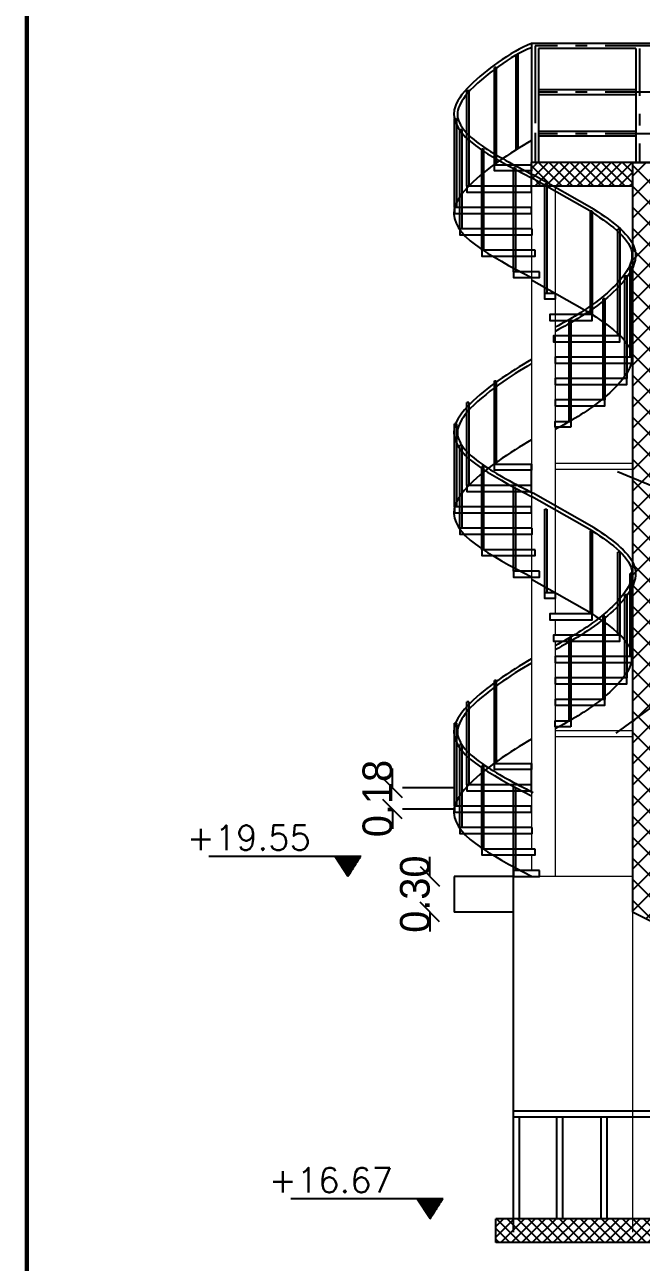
# Model space of a CAD drawing. Extents: x 166525 to 167198, y 178739 to 179747.
# Drawn here: x 167045.29 to 167050.49, y 179294.01 to 179304.43 of the extents above; entities that cross this region are included whole.
import ezdxf

# ---------------------------------------------------------------- set-up
doc = ezdxf.new("R2010")
doc.units = 0
doc.header["$MEASUREMENT"] = 0
for name, pattern in [('AUSGEZOGEN', [0]), ('HIDDEN', [9.525, 6.35, -3.175]), ('STRICHPUNKT2', [0.7, 0.4, -0.15, 0, -0.15])]:
    doc.linetypes.add(name, pattern=pattern)
doc.layers.get('0').update_dxf_attribs({"linetype": 'CONTINUOUS'})
doc.layers.get('DEFPOINTS').update_dxf_attribs({"linetype": 'CONTINUOUS'})
for name, color, linetype in [('3', 4, 'CONTINUOUS'), ('4', 12, 'CONTINUOUS'), ('BASE-COURSE', 1, 'CONTINUOUS'), ('BOUNDRY CT', 40, 'CONTINUOUS'), ('EBENE0', 7, 'AUSGEZOGEN'), ('FRAME', 2, 'CONTINUOUS'), ('HATCH', 40, 'CONTINUOUS'), ('HATCH-2', 252, 'CONTINUOUS'), ('HATH', 253, 'CONTINUOUS'), ('HATSH', 252, 'CONTINUOUS'), ('MECNEK', 6, 'CONTINUOUS'), ('MHATCH', 8, 'CONTINUOUS'), ('ST', 2, 'CONTINUOUS'), ('Stairs', 231, 'CONTINUOUS'), ('TEXTS', 1, 'CONTINUOUS')]:
    doc.layers.add(name, color=color, linetype=linetype)
doc.layers.add('dimentions', color=241, linetype='CONTINUOUS', lineweight=20)
doc.layers.add('LAND CORNERS', color=255, linetype='CONTINUOUS', lineweight=25)
doc.styles.add('ROMANS', font='romans.shx')
doc.dimstyles.new('mais 1-100 plan', dxfattribs={"dimtxt": 0.25, "dimasz": 0.1635, "dimexe": 0.18, "dimexo": 0.0625, "dimgap": 0, "dimtad": 1, "dimzin": 0, "dimdsep": 46, "dimtxsty": 'Standard', "dimblk": 'OBLIQUE', "dimcen": 0, "dimse1": 1, "dimse2": 1, "dimclrd": 8, "dimclrt": 4, "dimadec": 0, "dimazin": 0, "dimtfac": 1, "dimtix": 1, "dimtofl": 0, "dimtmove": 0, "dimatfit": 3, "dimldrblk": 'OBLIQUE', "dimfxl": 0.18, "dimtolj": 1, "dimtzin": 0, "dimarcsym": 0})

# ---------------------------------------------------------------- blocks, each defined once
blk = doc.blocks.new('_OBLIQUE')
at = {"color": 0, "linetype": 'ByBlock'}
blk.add_line((-0.5, -0.5), (0.5, 0.5), dxfattribs=at)
blk = doc.blocks.new('*D1256')
at = {"layer": 'DEFPOINTS', "color": 0, "transparency": 16777216}
for p in [(167048.912, 179297.262), (167048.706, 179296.962), (167048.912, 179296.962)]:
    blk.add_point(p, dxfattribs=at)
at = {"layer": 'LAND CORNERS', "color": 8, "lineweight": -2, "transparency": 16777216}
for p, q in [((167048.706, 179297.262), (167048.706, 179297.425)), ((167048.706, 179296.962), (167048.706, 179296.798))]:
    blk.add_line(p, q, dxfattribs=at)
at = {"layer": 'LAND CORNERS', "color": 8, "lineweight": -2, "transparency": 16777216, "xscale": 0.1635000000000001, "yscale": 0.1635000000000001, "zscale": 0.1635000000000001}
for p, rotation in [((167048.706, 179297.262), 270), ((167048.706, 179296.962), 90)]:
    blk.add_blockref('_OBLIQUE', p, dxfattribs=dict(at, rotation=rotation))
at = {"layer": 'LAND CORNERS', "color": 4, "transparency": 16777216, "insert": (167048.581, 179297.112), "char_height": 0.25, "attachment_point": 5, "rotation": 90}
blk.add_mtext('\\A1;0.30', dxfattribs=at)
blk = doc.blocks.new('*D1257')
at = {"layer": 'DEFPOINTS', "color": 0, "transparency": 16777216}
for p in [(167048.39, 179298.007), (167048.475, 179298.007), (167048.475, 179297.827)]:
    blk.add_point(p, dxfattribs=at)
at = {"layer": 'LAND CORNERS', "color": 8, "lineweight": -2, "transparency": 16777216}
for p, q in [((167048.39, 179298.007), (167048.39, 179298.17)), ((167048.39, 179297.827), (167048.39, 179297.663))]:
    blk.add_line(p, q, dxfattribs=at)
at = {"layer": 'LAND CORNERS', "color": 8, "lineweight": -2, "transparency": 16777216, "xscale": 0.1635000000000001, "yscale": 0.1635000000000001, "zscale": 0.1635000000000001}
for p, rotation in [((167048.39, 179298.007), 270), ((167048.39, 179297.827), 90)]:
    blk.add_blockref('_OBLIQUE', p, dxfattribs=dict(at, rotation=rotation))
at = {"layer": 'LAND CORNERS', "color": 4, "transparency": 16777216, "insert": (167048.265, 179297.917), "char_height": 0.25, "attachment_point": 5, "rotation": 90}
blk.add_mtext('\\A1;0.18', dxfattribs=at)
blk = doc.blocks.new('A$C4AF0736A')
for p, q in [((5.315, 3.788), (5.327, 3.803)), ((5.315, 2.503), (5.315, 3.788)), ((5.339, 3.788), (5.327, 3.803)), ((5.339, 2.503), (5.339, 3.788)), ((5.364, 2.741), (5.397, 2.742)), ((5.305, 1.503), (5.305, 2.492)), ((5.35, 1.503), (5.35, 2.489)), ((5.269, 1.469), (5.269, 0.503)), ((5.385, 1.469), (5.385, 0.503)), ((5.273, 0.611), (5.174, 0.503)), ((5.386, 0.611), (5.485, 0.503)), ((5.081, 0.487), (4.958, 0.351)), ((5.451, 0.487), (5.099, 0.487)), ((5.104, 0.451), (5.106, 0.461)), ((5.115, 0.453), (5.105, 0.452)), ((5.114, 0.453), (5.106, 0.462)), ((5.108, 0.432), (5.108, 0.432)), ((5.466, 0.487), (5.114, 0.487)), ((5.143, 0.418), (5.143, 0.418)), ((5.148, 0.447), (5.148, 0.447)), ((5.153, 0.456), (5.153, 0.456)), ((5.164, 0.484), (5.164, 0.484)), ((5.21, 0.421), (5.206, 0.431)), ((5.218, 0.426), (5.207, 0.431)), ((5.218, 0.426), (5.21, 0.421)), ((5.216, 0.447), (5.216, 0.447)), ((5.223, 0.461), (5.225, 0.471)), ((5.233, 0.463), (5.223, 0.462)), ((5.233, 0.463), (5.225, 0.472)), ((5.231, 0.422), (5.231, 0.422)), ((5.233, 0.436), (5.233, 0.436)), ((5.252, 0.487), (5.252, 0.487)), ((5.258, 0.442), (5.258, 0.442)), ((5.352, 0.426), (5.352, 0.426)), ((5.389, 0.422), (5.389, 0.422)), ((5.553, 0.487), (5.415, 0.487)), ((5.415, 0.418), (5.415, 0.418)), ((5.568, 0.487), (5.431, 0.487)), ((5.456, 0.44), (5.444, 0.444)), ((5.448, 0.434), (5.444, 0.444)), ((5.456, 0.439), (5.448, 0.434)), ((5.46, 0.482), (5.461, 0.487)), ((5.471, 0.484), (5.461, 0.483)), ((5.461, 0.44), (5.461, 0.44)), ((5.471, 0.484), (5.468, 0.487)), ((5.486, 0.456), (5.486, 0.456)), ((5.497, 0.433), (5.497, 0.433)), ((5.501, 0.476), (5.501, 0.476)), ((5.501, 0.417), (5.503, 0.433)), ((5.516, 0.419), (5.501, 0.417)), ((5.516, 0.42), (5.503, 0.433)), ((5.527, 0.466), (5.527, 0.466)), ((5.558, 0.423), (5.558, 0.423)), ((5.572, 0.444), (5.572, 0.444)), ((5.576, 0.487), (5.74, 0.35)), ((5.585, 0.436), (5.585, 0.436)), ((5.59, 0.458), (5.59, 0.458)), ((5.597, 0.46), (5.597, 0.46)), ((4.958, 0), (4.958, 0.351)), ((4.999, 0.326), (4.999, 0.326)), ((5.019, 0.35), (5.019, 0.35)), ((5.032, 0.353), (5.032, 0.353)), ((5.051, 0.41), (5.051, 0.41)), ((5.055, 0.414), (5.055, 0.414)), ((5.067, 0.403), (5.067, 0.403)), ((5.069, 0.348), (5.069, 0.348)), ((5.081, 0.326), (5.083, 0.337)), ((5.092, 0.328), (5.082, 0.327)), ((5.091, 0.328), (5.083, 0.338)), ((5.087, 0.33), (5.087, 0.33)), ((5.092, 0.404), (5.092, 0.404)), ((5.094, 0.344), (5.094, 0.344)), ((5.119, 0.36), (5.108, 0.364)), ((5.111, 0.354), (5.108, 0.364)), ((5.119, 0.36), (5.111, 0.354)), ((5.115, 0.333), (5.115, 0.333)), ((5.136, 0.339), (5.136, 0.339)), ((5.148, 0.363), (5.15, 0.378)), ((5.163, 0.365), (5.148, 0.362)), ((5.15, 0.392), (5.15, 0.392)), ((5.163, 0.365), (5.15, 0.379)), ((5.152, 0.337), (5.152, 0.337)), ((5.175, 0.333), (5.175, 0.333)), ((5.197, 0.39), (5.197, 0.39)), ((5.2, 0.337), (5.202, 0.347)), ((5.21, 0.338), (5.2, 0.337)), ((5.21, 0.338), (5.202, 0.348)), ((5.205, 0.415), (5.205, 0.415)), ((5.212, 0.317), (5.212, 0.317)), ((5.229, 0.315), (5.229, 0.315)), ((5.235, 0.381), (5.235, 0.381)), ((5.237, 0.325), (5.237, 0.325)), ((5.24, 0.325), (5.24, 0.325)), ((5.26, 0.382), (5.26, 0.382)), ((5.264, 0.353), (5.264, 0.353)), ((5.264, 0.337), (5.264, 0.337)), ((5.301, 0.348), (5.301, 0.348)), ((5.314, 0.326), (5.316, 0.337)), ((5.324, 0.328), (5.314, 0.327)), ((5.324, 0.328), (5.316, 0.338)), ((5.319, 0.33), (5.319, 0.33)), ((5.327, 0.344), (5.327, 0.344)), ((5.351, 0.411), (5.351, 0.411)), ((5.352, 0.316), (5.352, 0.316)), ((5.372, 0.381), (5.372, 0.381)), ((5.391, 0.367), (5.391, 0.367)), ((5.396, 0.371), (5.396, 0.371)), ((5.396, 0.361), (5.396, 0.361)), ((5.401, 0.4), (5.403, 0.411)), ((5.412, 0.402), (5.402, 0.401)), ((5.412, 0.402), (5.404, 0.412)), ((5.407, 0.404), (5.407, 0.404)), ((5.437, 0.357), (5.439, 0.368)), ((5.448, 0.359), (5.438, 0.358)), ((5.448, 0.359), (5.44, 0.369)), ((5.44, 0.344), (5.44, 0.344)), ((5.466, 0.414), (5.466, 0.414)), ((5.468, 0.355), (5.468, 0.355)), ((5.496, 0.32), (5.485, 0.324)), ((5.488, 0.314), (5.485, 0.324)), ((5.488, 0.401), (5.488, 0.401)), ((5.496, 0.319), (5.488, 0.314)), ((5.49, 0.346), (5.49, 0.346)), ((5.494, 0.366), (5.494, 0.366)), ((5.494, 0.326), (5.494, 0.326)), ((5.51, 0.349), (5.51, 0.349)), ((5.529, 0.348), (5.529, 0.348)), ((5.556, 0.368), (5.558, 0.378)), ((5.567, 0.369), (5.557, 0.369)), ((5.566, 0.37), (5.558, 0.379)), ((5.571, 0.401), (5.571, 0.401)), ((5.574, 0.388), (5.574, 0.388)), ((5.576, 0.333), (5.576, 0.333)), ((5.582, 0.33), (5.582, 0.33)), ((5.587, 0.38), (5.583, 0.39)), ((5.595, 0.386), (5.584, 0.391)), ((5.595, 0.386), (5.587, 0.38)), ((5.591, 0.349), (5.591, 0.349)), ((5.614, 0.335), (5.614, 0.335)), ((5.617, 0.352), (5.617, 0.352)), ((5.657, 0.378), (5.657, 0.378)), ((5.659, 0.323), (5.659, 0.323)), ((5.671, 0.333), (5.671, 0.333)), ((5.675, 0.378), (5.677, 0.388)), ((5.685, 0.38), (5.675, 0.379)), ((5.685, 0.38), (5.677, 0.389)), ((5.677, 0.327), (5.677, 0.327)), ((5.687, 0.332), (5.687, 0.332)), ((5.734, 0.333), (5.726, 0.327)), ((5.74, 0), (5.74, 0.35)), ((5.021, 0.293), (5.009, 0.298)), ((5.012, 0.287), (5.009, 0.297)), ((5.02, 0.293), (5.012, 0.287)), ((5.02, 0.21), (5.02, 0.21)), ((5.052, 0.307), (5.052, 0.307)), ((5.058, 0.202), (5.06, 0.212)), ((5.068, 0.204), (5.06, 0.213)), ((5.071, 0.293), (5.071, 0.293)), ((5.075, 0.297), (5.075, 0.297)), ((5.075, 0.287), (5.075, 0.287)), ((5.138, 0.279), (5.138, 0.279)), ((5.14, 0.311), (5.14, 0.311)), ((5.154, 0.282), (5.154, 0.282)), ((5.172, 0.28), (5.172, 0.28)), ((5.177, 0.212), (5.179, 0.222)), ((5.187, 0.214), (5.177, 0.213)), ((5.187, 0.214), (5.179, 0.223)), ((5.182, 0.214), (5.182, 0.214)), ((5.241, 0.215), (5.241, 0.215)), ((5.258, 0.306), (5.247, 0.311)), ((5.25, 0.301), (5.247, 0.311)), ((5.258, 0.306), (5.25, 0.301)), ((5.285, 0.307), (5.285, 0.307)), ((5.291, 0.202), (5.293, 0.212)), ((5.301, 0.204), (5.293, 0.213)), ((5.303, 0.293), (5.303, 0.293)), ((5.308, 0.297), (5.308, 0.297)), ((5.308, 0.287), (5.308, 0.287)), ((5.378, 0.276), (5.38, 0.286)), ((5.384, 0.234), (5.38, 0.244)), ((5.389, 0.278), (5.381, 0.287)), ((5.392, 0.24), (5.384, 0.234)), ((5.393, 0.311), (5.393, 0.311)), ((5.409, 0.212), (5.411, 0.222)), ((5.42, 0.214), (5.41, 0.213)), ((5.42, 0.214), (5.412, 0.223)), ((5.414, 0.214), (5.414, 0.214)), ((5.429, 0.296), (5.429, 0.296)), ((5.449, 0.297), (5.449, 0.297)), ((5.462, 0.23), (5.462, 0.23)), ((5.474, 0.215), (5.474, 0.215)), ((5.479, 0.229), (5.481, 0.245)), ((5.494, 0.231), (5.479, 0.229)), ((5.494, 0.231), (5.481, 0.245)), ((5.492, 0.291), (5.492, 0.291)), ((5.493, 0.232), (5.493, 0.232)), ((5.512, 0.289), (5.512, 0.289)), ((5.553, 0.284), (5.553, 0.284)), ((5.558, 0.214), (5.558, 0.214)), ((5.663, 0.213), (5.663, 0.213)), ((5.003, 0.169), (5.003, 0.169)), ((5.022, 0.155), (5.022, 0.155)), ((5.026, 0.159), (5.026, 0.159)), ((5.026, 0.149), (5.026, 0.149)), ((5.032, 0.188), (5.034, 0.199)), ((5.042, 0.19), (5.033, 0.189)), ((5.042, 0.19), (5.034, 0.2)), ((5.038, 0.192), (5.038, 0.192)), ((5.045, 0.206), (5.045, 0.206)), ((5.069, 0.204), (5.059, 0.203)), ((5.071, 0.107), (5.071, 0.107)), ((5.11, 0.102), (5.099, 0.106)), ((5.102, 0.096), (5.099, 0.106)), ((5.126, 0.175), (5.128, 0.19)), ((5.141, 0.177), (5.128, 0.19)), ((5.141, 0.176), (5.129, 0.174)), ((5.158, 0.172), (5.158, 0.172)), ((5.159, 0.111), (5.159, 0.111)), ((5.205, 0.206), (5.205, 0.206)), ((5.223, 0.208), (5.223, 0.208)), ((5.24, 0.204), (5.24, 0.204)), ((5.24, 0.165), (5.24, 0.165)), ((5.243, 0.16), (5.243, 0.16)), ((5.26, 0.159), (5.26, 0.159)), ((5.267, 0.143), (5.267, 0.143)), ((5.277, 0.199), (5.277, 0.199)), ((5.279, 0.144), (5.279, 0.144)), ((5.283, 0.139), (5.283, 0.139)), ((5.284, 0.148), (5.284, 0.148)), ((5.289, 0.178), (5.291, 0.188)), ((5.3, 0.18), (5.29, 0.179)), ((5.301, 0.204), (5.291, 0.203)), ((5.3, 0.18), (5.292, 0.189)), ((5.295, 0.181), (5.295, 0.181)), ((5.303, 0.196), (5.303, 0.196)), ((5.359, 0.175), (5.36, 0.19)), ((5.373, 0.177), (5.36, 0.19)), ((5.373, 0.176), (5.361, 0.174)), ((5.391, 0.172), (5.391, 0.172)), ((5.41, 0.185), (5.41, 0.185)), ((5.43, 0.14), (5.43, 0.14)), ((5.438, 0.133), (5.43, 0.136)), ((5.438, 0.133), (5.43, 0.128)), ((5.432, 0.181), (5.432, 0.181)), ((5.434, 0.121), (5.434, 0.121)), ((5.438, 0.206), (5.438, 0.206)), ((5.447, 0.18), (5.447, 0.18)), ((5.449, 0.125), (5.449, 0.125)), ((5.453, 0.129), (5.453, 0.129)), ((5.453, 0.12), (5.453, 0.12)), ((5.456, 0.208), (5.456, 0.208)), ((5.459, 0.159), (5.461, 0.169)), ((5.47, 0.161), (5.46, 0.16)), ((5.469, 0.161), (5.461, 0.17)), ((5.465, 0.162), (5.465, 0.162)), ((5.471, 0.153), (5.471, 0.153)), ((5.472, 0.177), (5.472, 0.177)), ((5.473, 0.165), (5.473, 0.165)), ((5.475, 0.115), (5.475, 0.115)), ((5.495, 0.156), (5.495, 0.156)), ((5.496, 0.18), (5.496, 0.18)), ((5.498, 0.125), (5.498, 0.125)), ((5.505, 0.176), (5.505, 0.176)), ((5.51, 0.119), (5.512, 0.129)), ((5.521, 0.12), (5.511, 0.12)), ((5.52, 0.12), (5.512, 0.13)), ((5.537, 0.199), (5.525, 0.204)), ((5.528, 0.194), (5.525, 0.204)), ((5.536, 0.199), (5.528, 0.194)), ((5.536, 0.167), (5.536, 0.167)), ((5.559, 0.157), (5.559, 0.157)), ((5.582, 0.168), (5.582, 0.168)), ((5.584, 0.113), (5.584, 0.113)), ((5.591, 0.139), (5.591, 0.139)), ((5.594, 0.179), (5.594, 0.179)), ((5.599, 0.159), (5.599, 0.159)), ((5.629, 0.129), (5.631, 0.139)), ((5.639, 0.131), (5.629, 0.13)), ((5.639, 0.131), (5.631, 0.14)), ((5.64, 0.153), (5.64, 0.153)), ((5.647, 0.161), (5.647, 0.161)), ((5.655, 0.197), (5.655, 0.197)), ((5.676, 0.146), (5.664, 0.151)), ((5.667, 0.14), (5.664, 0.15)), ((5.665, 0.157), (5.665, 0.157)), ((5.676, 0.146), (5.667, 0.14)), ((5.682, 0.183), (5.682, 0.183)), ((5.688, 0.123), (5.688, 0.123)), ((5.701, 0.205), (5.701, 0.205)), ((5.009, 0.064), (5.011, 0.074)), ((5.019, 0.065), (5.01, 0.065)), ((5.019, 0.066), (5.011, 0.075)), ((5.024, 0.099), (5.024, 0.099)), ((5.06, 0.084), (5.06, 0.084)), ((5.07, 0.084), (5.07, 0.084)), ((5.077, 0.037), (5.079, 0.052)), ((5.092, 0.039), (5.079, 0.052)), ((5.091, 0.038), (5.08, 0.036)), ((5.11, 0.101), (5.102, 0.096)), ((5.107, 0.089), (5.107, 0.089)), ((5.109, 0.034), (5.109, 0.034)), ((5.128, 0.074), (5.13, 0.084)), ((5.138, 0.076), (5.128, 0.075)), ((5.138, 0.076), (5.13, 0.085)), ((5.132, 0.076), (5.132, 0.076)), ((5.156, 0.068), (5.156, 0.068)), ((5.174, 0.07), (5.174, 0.07)), ((5.191, 0.026), (5.191, 0.026)), ((5.192, 0.077), (5.192, 0.077)), ((5.24, 0.093), (5.24, 0.093)), ((5.266, 0.053), (5.268, 0.064)), ((5.277, 0.055), (5.267, 0.054)), ((5.277, 0.055), (5.269, 0.065)), ((5.281, 0.089), (5.281, 0.089)), ((5.317, 0.074), (5.317, 0.074)), ((5.327, 0.073), (5.327, 0.073)), ((5.328, 0.097), (5.328, 0.097)), ((5.334, 0.026), (5.336, 0.041)), ((5.349, 0.028), (5.336, 0.042)), ((5.349, 0.028), (5.337, 0.026)), ((5.368, 0.091), (5.356, 0.096)), ((5.359, 0.086), (5.356, 0.096)), ((5.368, 0.091), (5.359, 0.085)), ((5.364, 0.078), (5.364, 0.078)), ((5.366, 0.023), (5.366, 0.023)), ((5.385, 0.064), (5.387, 0.074)), ((5.395, 0.065), (5.386, 0.065)), ((5.395, 0.065), (5.387, 0.075)), ((5.39, 0.065), (5.39, 0.065)), ((5.409, 0.074), (5.409, 0.074)), ((5.413, 0.057), (5.413, 0.057)), ((5.416, 0.101), (5.416, 0.101)), ((5.431, 0.06), (5.431, 0.06)), ((5.436, 0.034), (5.438, 0.045)), ((5.447, 0.036), (5.437, 0.035)), ((5.446, 0.036), (5.438, 0.046)), ((5.448, 0.016), (5.448, 0.016)), ((5.449, 0.067), (5.449, 0.067)), ((5.451, 0.07), (5.451, 0.07)), ((5.487, 0.055), (5.487, 0.055)), ((5.497, 0.054), (5.497, 0.054)), ((5.498, 0.078), (5.498, 0.078)), ((5.504, 0.007), (5.506, 0.022)), ((5.519, 0.009), (5.506, 0.023)), ((5.538, 0.072), (5.526, 0.077)), ((5.529, 0.067), (5.526, 0.077)), ((5.538, 0.072), (5.529, 0.066)), ((5.534, 0.059), (5.534, 0.059)), ((5.538, 0.092), (5.538, 0.092)), ((5.555, 0.045), (5.557, 0.055)), ((5.565, 0.046), (5.555, 0.046)), ((5.565, 0.046), (5.557, 0.056)), ((5.56, 0.046), (5.56, 0.046)), ((5.577, 0.079), (5.565, 0.084)), ((5.568, 0.074), (5.565, 0.084)), ((5.577, 0.079), (5.568, 0.074)), ((5.58, 0.102), (5.58, 0.102)), ((5.583, 0.038), (5.583, 0.038)), ((5.586, 0.082), (5.586, 0.082)), ((5.586, 0.058), (5.586, 0.058)), ((5.601, 0.041), (5.601, 0.041)), ((5.619, 0.048), (5.619, 0.048)), ((5.627, 0.095), (5.627, 0.095)), ((5.634, 0.068), (5.636, 0.083)), ((5.649, 0.07), (5.634, 0.067)), ((5.649, 0.07), (5.636, 0.083)), ((5.642, 0.093), (5.642, 0.093)), ((5.667, 0.102), (5.667, 0.102)), ((5.669, 0.047), (5.669, 0.047)), ((5.684, 0.088), (5.684, 0.088)), ((5.716, 0.026), (5.704, 0.03)), ((5.706, 0.024), (5.704, 0.03))]:
    blk.add_line(p, q)
for centre, radius, start, end in [((5.32, 2.488), 0.0158, 108.747, 176.8711), ((5.334, 2.488), 0.0158, 3.1289, 71.253), ((5.31, 1.461), 0.0422, 98.0295, 169.1584), ((5.344, 1.461), 0.0422, 10.8416, 81.9705)]:
    blk.add_arc(centre, radius, start, end)
at = {"layer": 'BASE-COURSE', "linetype": 'HIDDEN', "ltscale": 2}
for p, q in [((5.405, 3.99), (5.405, 0.599)), ((5.433, 0.513), (5.587, 0.513)), ((5.587, 0.509), (5.587, 0.513)), ((5.587, 0.509), (5.587, 0.499)), ((5.587, 0.499), (5.751, 0.36)), ((5.751, 0.36), (5.751, 0.097))]:
    blk.add_line(p, q, dxfattribs=at)
blk.add_arc((5.53, 0.592), 0.125, 174.9644, 218.8772, dxfattribs=at)
at = {"layer": 'BOUNDRY CT', "ltscale": 0.5}
for p, q in [((5.364, 2.741), (5.364, 4.513)), ((5.364, 4.513), (5.369, 4.513)), ((5.369, 4.513), (5.38, 4.549)), ((5.392, 4.513), (5.38, 4.549)), ((5.397, 4.513), (5.392, 4.513)), ((5.397, 4.513), (5.397, 2.742))]:
    blk.add_line(p, q, dxfattribs=at)
at = {"layer": 'EBENE0', "color": 3, "linetype": 'AUSGEZOGEN'}
blk.add_line((0, 0), (10.6, 0), dxfattribs=at)
at = {"layer": 'HATCH'}
for p, q in [((5.086, 0.481), (5.091, 0.487)), ((5.086, 0.481), (5.096, 0.48)), ((5.096, 0.481), (5.095, 0.487)), ((5.104, 0.473), (5.104, 0.473)), ((5.132, 0.468), (5.132, 0.468)), ((5.14, 0.463), (5.14, 0.463)), ((5.145, 0.468), (5.157, 0.473)), ((5.145, 0.468), (5.153, 0.463)), ((5.153, 0.463), (5.157, 0.473)), ((5.156, 0.464), (5.156, 0.464)), ((5.175, 0.457), (5.175, 0.457)), ((5.176, 0.48), (5.176, 0.48)), ((5.177, 0.455), (5.177, 0.455)), ((5.18, 0.473), (5.18, 0.473)), ((5.18, 0.456), (5.18, 0.456)), ((5.181, 0.454), (5.181, 0.454)), ((5.183, 0.458), (5.183, 0.458)), ((5.195, 0.469), (5.195, 0.469)), ((5.196, 0.463), (5.196, 0.463)), ((5.201, 0.462), (5.201, 0.462)), ((5.204, 0.464), (5.204, 0.464)), ((5.207, 0.465), (5.207, 0.465)), ((5.212, 0.457), (5.212, 0.457)), ((5.217, 0.457), (5.217, 0.457)), ((5.223, 0.478), (5.223, 0.478)), ((5.26, 0.467), (5.26, 0.467)), ((5.266, 0.473), (5.266, 0.473)), ((5.287, 0.473), (5.287, 0.473)), ((5.299, 0.475), (5.308, 0.484)), ((5.299, 0.475), (5.31, 0.474)), ((5.299, 0.469), (5.299, 0.469)), ((5.31, 0.474), (5.308, 0.484)), ((5.376, 0.463), (5.376, 0.463)), ((5.405, 0.48), (5.411, 0.479)), ((5.411, 0.479), (5.41, 0.487)), ((5.43, 0.457), (5.43, 0.457)), ((5.431, 0.48), (5.431, 0.48)), ((5.432, 0.455), (5.432, 0.455)), ((5.435, 0.456), (5.435, 0.456)), ((5.436, 0.454), (5.436, 0.454)), ((5.438, 0.458), (5.438, 0.458)), ((5.438, 0.453), (5.438, 0.453)), ((5.467, 0.457), (5.467, 0.457)), ((5.472, 0.457), (5.472, 0.457)), ((5.522, 0.476), (5.522, 0.476)), ((5.564, 0.462), (5.564, 0.462)), ((5.571, 0.474), (5.571, 0.474)), ((5.574, 0.468), (5.574, 0.468)), ((5.58, 0.474), (5.58, 0.474)), ((5.136, 0.348), (5.136, 0.348)), ((5.136, 0.313), (5.136, 0.313)), ((5.142, 0.321), (5.137, 0.331)), ((5.138, 0.337), (5.138, 0.337)), ((5.14, 0.313), (5.14, 0.313)), ((5.141, 0.338), (5.141, 0.338)), ((5.141, 0.338), (5.141, 0.338)), ((5.144, 0.316), (5.144, 0.316)), ((5.145, 0.317), (5.145, 0.317)), ((5.149, 0.33), (5.149, 0.33)), ((5.151, 0.33), (5.151, 0.33)), ((5.154, 0.344), (5.154, 0.344)), ((5.157, 0.353), (5.157, 0.353)), ((5.157, 0.335), (5.157, 0.335)), ((5.158, 0.334), (5.158, 0.334)), ((5.163, 0.344), (5.163, 0.344)), ((5.164, 0.324), (5.164, 0.324)), ((5.165, 0.35), (5.165, 0.35)), ((5.165, 0.329), (5.165, 0.329)), ((5.167, 0.331), (5.167, 0.331)), ((5.167, 0.331), (5.167, 0.331)), ((5.169, 0.342), (5.169, 0.342)), ((5.172, 0.316), (5.172, 0.316)), ((5.174, 0.406), (5.174, 0.406)), ((5.174, 0.316), (5.174, 0.316)), ((5.177, 0.346), (5.177, 0.346)), ((5.179, 0.345), (5.179, 0.345)), ((5.179, 0.32), (5.179, 0.32)), ((5.18, 0.336), (5.18, 0.336)), ((5.183, 0.345), (5.183, 0.345)), ((5.183, 0.343), (5.183, 0.343)), ((5.183, 0.314), (5.183, 0.314)), ((5.181, 0.292), (5.181, 0.292))]:
    blk.add_line(p, q, dxfattribs=at)
at = {"layer": 'MECNEK'}
for p, q in [((5.328, 3.966), (5.438, 3.966)), ((5.328, 3.949), (5.328, 3.966)), ((5.345, 3.941), (5.345, 3.975)), ((5.421, 3.941), (5.421, 3.975)), ((5.438, 3.949), (5.438, 3.966)), ((5.328, 3.958), (5.438, 3.958)), ((5.328, 3.949), (5.438, 3.949)), ((5.167, 3.14), (5.52, 3.14)), ((5.167, 3.086), (5.167, 3.14)), ((5.221, 3.059), (5.221, 3.168)), ((5.466, 3.059), (5.466, 3.168)), ((5.52, 3.086), (5.52, 3.14)), ((5.167, 3.113), (5.52, 3.113)), ((5.167, 3.086), (5.52, 3.086)), ((5.165, 2.947), (5.518, 2.947)), ((5.165, 2.893), (5.165, 2.947)), ((5.165, 2.92), (5.518, 2.92)), ((5.219, 2.865), (5.219, 2.974)), ((5.464, 2.865), (5.464, 2.974)), ((5.518, 2.893), (5.518, 2.947)), ((5.165, 2.893), (5.518, 2.893)), ((5.184, 0.512), (5.218, 0.512)), ((5.218, 0.512), (5.184, 0.512)), ((5.184, 0.461), (5.184, 0.512)), ((5.218, 0.461), (5.184, 0.461)), ((5.192, 0.52), (5.192, 0.512)), ((5.192, 0.52), (5.209, 0.52)), ((5.192, 0.461), (5.192, 0.315)), ((5.209, 0.52), (5.209, 0.512)), ((5.209, 0.461), (5.209, 0.314)), ((5.218, 0.461), (5.218, 0.512)), ((5.218, 0.503), (5.439, 0.503)), ((5.473, 0.512), (5.439, 0.512)), ((5.439, 0.461), (5.439, 0.512)), ((5.473, 0.461), (5.439, 0.461)), ((5.464, 0.52), (5.447, 0.52)), ((5.447, 0.52), (5.447, 0.512)), ((5.447, 0.461), (5.447, 0.314)), ((5.464, 0.52), (5.464, 0.512)), ((5.464, 0.461), (5.464, 0.315)), ((5.473, 0.461), (5.473, 0.512)), ((5.141, 0.35), (5.141, 0.318)), ((5.141, 0.35), (5.158, 0.342)), ((5.158, 0.342), (5.158, 0.315)), ((5.498, 0.342), (5.498, 0.315)), ((5.515, 0.35), (5.515, 0.318))]:
    blk.add_line(p, q, dxfattribs=at)
blk.add_lwpolyline([(5.081, 0.503), (5.576, 0.503), (5.576, 0.487), (5.081, 0.487)], close=True, dxfattribs=at)
for centre, radius, start, end in [((5.175, 0.316), 0.034, 176.9747, 356.9747), ((5.175, 0.316), 0.017, 184.2759, 355.7241), ((5.481, 0.316), 0.034, 183.0253, 3.0253), ((5.481, 0.316), 0.017, 184.2759, 355.7241)]:
    blk.add_arc(centre, radius, start, end, dxfattribs=at)

msp = doc.modelspace()

# ---------------------------------------------------------------- hatches: boundary and pattern name
at = {"layer": 'HATCH-2'}
h = msp.add_hatch(dxfattribs=at)
h.set_pattern_fill('ANSI37', color=256, scale=0.5, style=0)
h.set_pattern_definition([(45, (161384.764046, 180367.33868), (-0.0441941738, 0.0441941738), []), (135, (161384.764046, 180367.33868), (-0.0441941738, -0.0441941738), [])])
h.paths.add_polyline_path([(167049.56154, 179303.07184), (167049.56154, 179303.27184), (167050.41154, 179303.27184), (167050.41154, 179303.07184)])
at = {"layer": 'HATH'}
h = msp.add_hatch(dxfattribs=at)
h.set_pattern_fill('ANSI37', color=256, scale=0.5, style=0)
h.set_pattern_definition([(45, (14915.936176, -1774.174926), (-0.044194173824, 0.044194173824), []), (135, (14915.936176, -1774.174926), (-0.044194173824, -0.044194173824), [])])
h.paths.add_polyline_path([(167051.61154, 179294.37884), (167051.01154, 179294.37884), (167051.01154, 179294.17884), (167051.57166, 179294.17884), (167051.61154, 179294.17884)])
h.paths.add_polyline_path([(167051.01154, 179294.37884), (167049.26154, 179294.37884), (167049.26154, 179294.17884), (167051.01154, 179294.17884)])
h.paths.add_polyline_path([(167050.91471, 179293.88301), (167050.91471, 179294.67467), (167050.53971, 179294.67467), (167050.53971, 179293.88301)], flags=9)
h.paths.add_polyline_path([(167053.71154, 179294.19784), (167053.71154, 179294.37884), (167051.61154, 179294.37884), (167051.61154, 179294.17884), (167053.45266, 179294.17884), (167055.22117, 179293.11184), (167055.51154, 179293.11184), (167055.51154, 179293.29284), (167055.21154, 179293.29284), (167055.21154, 179293.47384), (167054.91154, 179293.47384), (167054.91154, 179293.65484), (167054.61154, 179293.65484), (167054.61154, 179293.83584), (167054.31154, 179293.83584), (167054.31154, 179294.01684), (167054.01154, 179294.01684), (167054.01154, 179294.19784)])
h.paths.add_polyline_path([(167055.41154, 179292.99699), (167055.41154, 179293.11184), (167055.22117, 179293.11184)])
h.paths.add_polyline_path([(167056.01154, 179293.11184), (167056.01154, 179293.10859), (167056.61154, 179293.10859), (167056.61154, 179293.11184)])
at = {"layer": 'HATSH'}
h = msp.add_hatch(dxfattribs=at)
h.set_pattern_fill('ANSI37', color=256, style=0)
h.set_pattern_definition([(45, (15246.21155, 20198.96143), (-0.08838834765, 0.08838834765), []), (135, (15246.21155, 20198.96143), (-0.08838834765, -0.08838834765), [])])
h.paths.add_polyline_path([(167061.01154, 179303.27184), (167050.41154, 179303.27184), (167050.41154, 179300.79139), (167050.71154, 179300.79139), (167050.71154, 179303.11184), (167055.56154, 179303.11184), (167055.56154, 179302.81184), (167055.86154, 179302.81184), (167055.86154, 179303.11184), (167060.71154, 179303.11184), (167060.71154, 179300.79139), (167061.01154, 179300.79139)])
h.paths.add_polyline_path([(167061.01154, 179300.79139), (167060.71154, 179300.79139), (167060.71154, 179300.20178), (167061.01154, 179300.20178), (167061.01154, 179300.40178), (167061.01154, 179300.40178)])
h.paths.add_polyline_path([(167061.01154, 179300.00178), (167061.01154, 179300.20178), (167060.71154, 179300.20178), (167060.71154, 179297.56184), (167060.41154, 179297.26184), (167051.01154, 179297.26184), (167050.71154, 179297.56184), (167050.71154, 179300.00178), (167050.71154, 179300.00178), (167050.71154, 179300.20178), (167050.61154, 179300.20178), (167050.41154, 179300.20178), (167050.41154, 179296.96184), (167051.01154, 179296.66184), (167051.61154, 179296.66184), (167052.21154, 179296.96184), (167054.81154, 179296.96184), (167055.41154, 179296.66184), (167056.01154, 179296.66184), (167056.61154, 179296.96184), (167059.21154, 179296.96184), (167059.81154, 179296.66184), (167060.41154, 179296.66184), (167061.01154, 179296.96184), (167061.01154, 179300.00178)])
h.paths.add_polyline_path([(167050.71154, 179300.79139), (167050.41154, 179300.79139), (167050.41154, 179300.20178), (167050.71154, 179300.20178), (167050.71154, 179300.40178), (167050.71154, 179300.40178)])
h.paths.add_polyline_path([(167057.16846, 179303.04363), (167057.16846, 179303.34005), (167057.39346, 179303.34005), (167057.39346, 179303.04363)], flags=9)
at = {"layer": 'TEXTS'}
h = msp.add_hatch(dxfattribs=at)
h.set_pattern_fill('ANSI31', color=0, scale=0.021)
h.set_pattern_definition([(45, (60841.5847763, 67890.0758202), (-0.001856155300615, 0.001856155300615), [])])
h.paths.add_polyline_path([(167047.90896, 179297.42845), (167048.12611, 179297.42984), (167048.01847, 179297.26184)])
h = msp.add_hatch(dxfattribs=at)
h.set_pattern_fill('ANSI31', color=0, scale=0.021)
h.set_pattern_definition([(45, (60842.276331, 67887.1928202), (-0.001856155300615, 0.001856155300615), [])])
h.paths.add_polyline_path([(167048.60051, 179294.54545), (167048.81767, 179294.54684), (167048.71002, 179294.37884)])

# ---------------------------------------------------------------- linework, layer by layer
at = {"layer": '4', "color": 3, "linetype": 'AUSGEZOGEN'}
for p, q in [((167050.41154, 179303.27184), (167061.01154, 179303.27184)), ((167051.01154, 179296.66184), (167050.41154, 179296.96184))]:
    msp.add_line(p, q, dxfattribs=at)
at = {"layer": 'dimentions'}
for p, q in [((167049.56154, 179303.07184), (167049.56154, 179297.67184)), ((167049.76154, 179303.07184), (167049.76154, 179299.47184)), ((167049.76154, 179299.42184), (167049.76154, 179299.29184)), ((167049.76154, 179299.24184), (167049.76154, 179297.26184)), ((167049.56154, 179297.62184), (167049.56154, 179297.49184)), ((167049.56154, 179297.44184), (167049.56154, 179297.31184)), ((167050.41154, 179297.26184), (167049.41154, 179297.26184)), ((167050.41154, 179296.96184), (167050.41154, 179294.26684))]:
    msp.add_line(p, q, dxfattribs=at)
at = {"layer": 'dimentions', "color": 1}
for p, q in [((167050.41154, 179300.73684), (167049.76154, 179300.73684)), ((167050.41154, 179300.68684), (167049.76154, 179300.68684)), ((167050.41154, 179298.48684), (167049.76154, 179298.48684)), ((167050.41154, 179298.43684), (167049.76154, 179298.43684))]:
    msp.add_line(p, q, dxfattribs=at)
at = {"layer": 'EBENE0', "color": 2, "linetype": 'AUSGEZOGEN'}
for p, q in [((167049.56154, 179304.27184), (167049.56154, 179303.27184)), ((167060.98154, 179304.27184), (167049.56154, 179304.27184)), ((167049.62154, 179304.23184), (167049.62154, 179303.27184)), ((167050.44154, 179304.23184), (167049.62154, 179304.23184)), ((167050.50154, 179304.27184), (167050.44154, 179304.27184)), ((167050.44154, 179304.23184), (167050.44154, 179303.27184)), ((167049.56154, 179304.11184), (167049.56154, 179303.27184)), ((167049.62154, 179304.07184), (167049.62154, 179303.27184)), ((167050.44154, 179303.88184), (167049.62154, 179303.88184)), ((167050.44154, 179303.84184), (167049.62154, 179303.84184)), ((167050.44154, 179303.53184), (167049.62154, 179303.53184)), ((167050.44154, 179303.49184), (167049.62154, 179303.49184))]:
    msp.add_line(p, q, dxfattribs=at)
at = {"layer": 'EBENE0', "color": 1, "linetype": 'STRICHPUNKT2'}
for p, q in [((167049.59154, 179304.25184), (167049.59154, 179303.27184)), ((167060.98154, 179304.25184), (167049.59154, 179304.25184)), ((167050.47154, 179304.23184), (167050.47154, 179303.27184)), ((167049.59154, 179304.07184), (167049.59154, 179303.27184)), ((167060.98154, 179303.86184), (167049.62154, 179303.86184)), ((167060.98154, 179303.51184), (167049.62154, 179303.51184))]:
    msp.add_line(p, q, dxfattribs=at)
at = {"layer": 'EBENE0', "color": 3, "linetype": 'AUSGEZOGEN'}
for p, q in [((167050.44154, 179303.27184), (167049.56154, 179303.27184)), ((167061.01154, 179303.27184), (167050.41154, 179303.27184)), ((167050.41154, 179303.27184), (167050.41154, 179296.96184)), ((167050.41154, 179303.27184), (167050.41154, 179296.96184)), ((167050.41154, 179303.27184), (167050.41154, 179296.96184)), ((167050.41154, 179303.27184), (167050.41154, 179296.96184)), ((167050.41154, 179303.27184), (167050.41154, 179296.96184)), ((167050.41154, 179303.27184), (167050.41154, 179296.96184)), ((167061.01154, 179303.27184), (167050.41154, 179303.27184)), ((167050.41154, 179303.07184), (167049.56154, 179303.07184)), ((167049.41154, 179297.26184), (167048.91154, 179297.26184)), ((167048.91154, 179297.26184), (167048.91154, 179296.96184)), ((167049.41154, 179296.96184), (167048.91154, 179296.96184)), ((167051.01154, 179296.66184), (167050.41154, 179296.96184)), ((167051.01154, 179296.66184), (167050.41154, 179296.96184)), ((167051.01154, 179296.66184), (167050.41154, 179296.96184))]:
    msp.add_line(p, q, dxfattribs=at)
at = {"layer": 'FRAME'}
for p, q in [((167049.56154, 179303.07184), (167049.56154, 179303.25184)), ((167049.56154, 179300.55184), (167049.56154, 179300.73184)), ((167049.56154, 179298.03184), (167049.56154, 179298.21184))]:
    msp.add_line(p, q, dxfattribs=at)
for points in [[(167049.24901, 179303.25184), (167049.56154, 179303.25184), (167049.56154, 179303.20184), (167049.24901, 179303.20184)], [(167049.56154, 179303.07184), (167049.01809, 179303.07184), (167049.01809, 179303.02184), (167049.56154, 179303.02184)], [(167049.56195, 179302.89184), (167048.91463, 179302.89184), (167048.91463, 179302.84184), (167049.56195, 179302.84184)], [(167049.56788, 179302.71184), (167048.95909, 179302.71184), (167048.95909, 179302.66184), (167049.56788, 179302.66184)], [(167049.59236, 179302.53184), (167049.14269, 179302.53184), (167049.14269, 179302.48184), (167049.59236, 179302.48184)], [(167049.63054, 179302.35184), (167049.41134, 179302.35184), (167049.41134, 179302.30184), (167049.63054, 179302.30184)], [(167049.67486, 179302.17184), (167049.76154, 179302.17184), (167049.76154, 179302.12184), (167049.67486, 179302.12184)], [(167050.07407, 179301.99184), (167049.71654, 179301.99184), (167049.71654, 179301.94184), (167050.07407, 179301.94184)], [(167050.30498, 179301.81184), (167049.74733, 179301.81184), (167049.74733, 179301.76184), (167050.30498, 179301.76184)], [(167050.40845, 179301.63184), (167049.76154, 179301.63184), (167049.76154, 179301.58184), (167050.40845, 179301.58184)], [(167050.36398, 179301.45184), (167049.76154, 179301.45184), (167049.76154, 179301.40184), (167050.36398, 179301.40184)], [(167050.18039, 179301.27184), (167049.76154, 179301.27184), (167049.76154, 179301.22184), (167050.18039, 179301.22184)], [(167049.89403, 179301.04184), (167049.76154, 179301.04184), (167049.76154, 179301.09184), (167049.89403, 179301.09184)], [(167049.24901, 179300.73184), (167049.56154, 179300.73184), (167049.56154, 179300.68184), (167049.24901, 179300.68184)], [(167049.56154, 179300.55184), (167049.01809, 179300.55184), (167049.01809, 179300.50184), (167049.56154, 179300.50184)], [(167049.56195, 179300.37184), (167048.91463, 179300.37184), (167048.91463, 179300.32184), (167049.56195, 179300.32184)], [(167049.56788, 179300.19184), (167048.95909, 179300.19184), (167048.95909, 179300.14184), (167049.56788, 179300.14184)], [(167049.59236, 179300.01184), (167049.14269, 179300.01184), (167049.14269, 179299.96184), (167049.59236, 179299.96184)], [(167049.63054, 179299.83184), (167049.41134, 179299.83184), (167049.41134, 179299.78184), (167049.63054, 179299.78184)], [(167049.67486, 179299.65184), (167049.76154, 179299.65184), (167049.76154, 179299.60184), (167049.67486, 179299.60184)], [(167050.07407, 179299.47184), (167049.71654, 179299.47184), (167049.71654, 179299.42184), (167050.07407, 179299.42184)], [(167050.30498, 179299.29184), (167049.74733, 179299.29184), (167049.74733, 179299.24184), (167050.30498, 179299.24184)], [(167050.40845, 179299.11184), (167049.76154, 179299.11184), (167049.76154, 179299.06184), (167050.40845, 179299.06184)], [(167050.36398, 179298.93184), (167049.76154, 179298.93184), (167049.76154, 179298.88184), (167050.36398, 179298.88184)], [(167050.18039, 179298.75184), (167049.76154, 179298.75184), (167049.76154, 179298.70184), (167050.18039, 179298.70184)], [(167049.89403, 179298.52184), (167049.76154, 179298.52184), (167049.76154, 179298.57184), (167049.89403, 179298.57184)], [(167049.24901, 179298.21184), (167049.56154, 179298.21184), (167049.56154, 179298.16184), (167049.24901, 179298.16184)], [(167049.56154, 179298.03184), (167049.01809, 179298.03184), (167049.01809, 179297.98184), (167049.56154, 179297.98184)], [(167049.56195, 179297.85184), (167048.91463, 179297.85184), (167048.91463, 179297.80184), (167049.56195, 179297.80184)], [(167049.56788, 179297.67184), (167048.95909, 179297.67184), (167048.95909, 179297.62184), (167049.56788, 179297.62184)], [(167049.59236, 179297.49184), (167049.14269, 179297.49184), (167049.14269, 179297.44184), (167049.59236, 179297.44184)], [(167049.63054, 179297.31184), (167049.41134, 179297.31184), (167049.41134, 179297.26184), (167049.63054, 179297.26184)]]:
    msp.add_lwpolyline(points, close=True, dxfattribs=at)
at = {"layer": 'HATCH'}
for p, q in [((167049.4317, 179303.37772), (167049.4317, 179304.17563)), ((167049.4467, 179304.18414), (167049.4467, 179303.38715)), ((167049.24901, 179303.25184), (167049.24901, 179304.07156)), ((167049.26401, 179304.07092), (167049.24901, 179304.07092)), ((167049.26401, 179304.07156), (167049.26401, 179303.25184)), ((167049.01809, 179303.07184), (167049.01809, 179303.87436)), ((167049.03309, 179303.87372), (167049.01809, 179303.87372)), ((167049.03309, 179303.87436), (167049.03309, 179303.07184)), ((167048.91463, 179302.89184), (167048.91463, 179303.64066)), ((167048.92963, 179303.64003), (167048.91463, 179303.64003)), ((167048.92963, 179303.64066), (167048.92963, 179302.89184)), ((167048.95909, 179302.71184), (167048.95909, 179303.54532)), ((167048.97409, 179303.54468), (167048.95909, 179303.54468)), ((167048.97409, 179303.54532), (167048.97409, 179302.71184)), ((167049.14269, 179302.53184), (167049.14269, 179303.38496)), ((167049.15769, 179303.38432), (167049.14269, 179303.38432)), ((167049.15769, 179303.38496), (167049.15769, 179302.53184)), ((167049.56154, 179303.07184), (167049.56154, 179303.27184)), ((167049.41134, 179302.35184), (167049.41134, 179303.2272)), ((167049.42634, 179303.22656), (167049.41134, 179303.22656)), ((167049.42634, 179303.2272), (167049.42634, 179302.35184)), ((167050.09098, 179302.87662), (167049.57532, 179303.16737)), ((167050.07407, 179302.85184), (167049.56154, 179303.14072)), ((167049.67486, 179302.17184), (167049.67486, 179303.08846)), ((167049.68986, 179303.08782), (167049.67486, 179303.08782)), ((167049.68986, 179303.08846), (167049.68986, 179302.17184)), ((167050.05907, 179301.99184), (167050.05907, 179302.86188)), ((167050.07407, 179302.86124), (167050.05907, 179302.86124)), ((167050.07407, 179302.86188), (167050.07407, 179301.99184)), ((167050.28998, 179301.81184), (167050.28998, 179302.7112)), ((167050.30498, 179302.71056), (167050.28998, 179302.71056)), ((167050.30498, 179302.7112), (167050.30498, 179301.81184)), ((167050.39345, 179301.63184), (167050.39345, 179302.39252)), ((167050.40845, 179302.39188), (167050.39345, 179302.39188)), ((167050.40845, 179302.39252), (167050.40845, 179301.63184)), ((167050.07407, 179301.99184), (167049.56154, 179302.28072)), ((167050.34898, 179301.45184), (167050.34898, 179302.31369)), ((167050.36398, 179302.31305), (167050.34898, 179302.31305)), ((167050.36398, 179302.31369), (167050.36398, 179301.45184)), ((167050.16539, 179301.27184), (167050.16539, 179302.12407)), ((167050.18039, 179302.12343), (167050.16539, 179302.12343)), ((167050.18039, 179302.12407), (167050.18039, 179301.27184)), ((167049.87903, 179301.09184), (167049.87903, 179301.92985)), ((167049.89403, 179301.92921), (167049.87903, 179301.92921)), ((167049.89403, 179301.92985), (167049.89403, 179301.09184)), ((167049.24901, 179300.73184), (167049.24901, 179301.43184)), ((167049.26401, 179301.4312), (167049.24901, 179301.4312)), ((167049.26401, 179301.43184), (167049.26401, 179300.73184)), ((167049.01809, 179300.55184), (167049.01809, 179301.25184)), ((167049.03309, 179301.2512), (167049.01809, 179301.2512)), ((167049.03309, 179301.25184), (167049.03309, 179300.55184)), ((167048.91463, 179300.37184), (167048.91463, 179301.07184)), ((167048.92963, 179301.0712), (167048.91463, 179301.0712)), ((167048.92963, 179301.07184), (167048.92963, 179300.37184)), ((167048.95909, 179300.19184), (167048.95909, 179300.89184)), ((167048.97409, 179300.8912), (167048.95909, 179300.8912)), ((167048.97409, 179300.89184), (167048.97409, 179300.19184)), ((167049.14269, 179300.01184), (167049.14269, 179300.71184)), ((167049.15769, 179300.7112), (167049.14269, 179300.7112)), ((167049.15769, 179300.71184), (167049.15769, 179300.01184)), ((167049.41134, 179299.83184), (167049.41134, 179300.53184)), ((167049.42634, 179300.5312), (167049.41134, 179300.5312)), ((167049.42634, 179300.53184), (167049.42634, 179299.83184)), ((167050.07407, 179300.17184), (167049.56154, 179300.46072)), ((167050.09098, 179300.19662), (167049.57532, 179300.48737)), ((167049.67486, 179299.65184), (167049.67486, 179300.35184)), ((167049.68986, 179300.3512), (167049.67486, 179300.3512)), ((167049.68986, 179300.35184), (167049.68986, 179299.65184)), ((167050.05907, 179299.47184), (167050.05907, 179300.17184)), ((167050.07407, 179300.1712), (167050.05907, 179300.1712)), ((167050.07407, 179300.17184), (167050.07407, 179299.47184)), ((167050.28998, 179299.29184), (167050.28998, 179299.99184)), ((167050.30498, 179299.9912), (167050.28998, 179299.9912)), ((167050.30498, 179299.99184), (167050.30498, 179299.29184)), ((167050.07407, 179299.47184), (167049.56154, 179299.76072)), ((167050.39345, 179299.11184), (167050.39345, 179299.81184)), ((167050.40845, 179299.8112), (167050.39345, 179299.8112)), ((167050.40845, 179299.81184), (167050.40845, 179299.11184)), ((167050.34898, 179298.93184), (167050.34898, 179299.63184)), ((167050.36398, 179299.6312), (167050.34898, 179299.6312)), ((167050.36398, 179299.63184), (167050.36398, 179298.93184)), ((167050.16539, 179298.75184), (167050.16539, 179299.45184)), ((167050.18039, 179299.4512), (167050.16539, 179299.4512)), ((167050.18039, 179299.45184), (167050.18039, 179298.75184)), ((167049.87903, 179298.57184), (167049.87903, 179299.27184)), ((167049.89403, 179299.2712), (167049.87903, 179299.2712)), ((167049.89403, 179299.27184), (167049.89403, 179298.57184)), ((167049.24901, 179298.21184), (167049.24901, 179298.91184)), ((167049.26401, 179298.9112), (167049.24901, 179298.9112)), ((167049.26401, 179298.91184), (167049.26401, 179298.21184)), ((167049.01809, 179298.03184), (167049.01809, 179298.73184)), ((167049.03309, 179298.7312), (167049.01809, 179298.7312)), ((167049.03309, 179298.73184), (167049.03309, 179298.03184)), ((167048.91463, 179297.85184), (167048.91463, 179298.55184)), ((167048.92963, 179298.5512), (167048.91463, 179298.5512)), ((167048.92963, 179298.55184), (167048.92963, 179297.85184)), ((167048.95909, 179297.67184), (167048.95909, 179298.37184)), ((167048.97409, 179298.3712), (167048.95909, 179298.3712)), ((167048.97409, 179298.37184), (167048.97409, 179297.67184)), ((167049.14269, 179297.49184), (167049.14269, 179298.19184)), ((167049.15769, 179298.1912), (167049.14269, 179298.1912)), ((167049.15769, 179298.19184), (167049.15769, 179297.49184)), ((167048.91463, 179298.00684), (167048.4749, 179298.00684)), ((167049.41134, 179297.31184), (167049.41134, 179298.01184)), ((167049.42634, 179298.0112), (167049.41134, 179298.0112)), ((167049.42634, 179298.01184), (167049.42634, 179297.31184)), ((167048.91463, 179297.82684), (167048.4749, 179297.82684))]:
    msp.add_line(p, q, dxfattribs=at)
for points, knots in [([(167049.56154, 179304.27184), (167049.47019, 179304.23968), (167049.22452, 179304.08623), (167048.6527, 179303.61093), (167049.21533, 179303.31984), (167049.56154, 179303.14072)], [1.63120079, 1.63120079, 1.63120079, 1.63120079, 1.95941671, 2.50114177, 3.36770127, 3.36770127, 3.36770127, 3.36770127]), ([(167049.56154, 179304.23707), (167049.47196, 179304.20548), (167049.38112, 179304.14817), (167049.18762, 179304.00946), (167049.08701, 179303.92869), (167048.97297, 179303.79401), (167048.94365, 179303.74034), (167048.93398, 179303.64703), (167048.95025, 179303.60185), (167049.02233, 179303.50663), (167049.07804, 179303.45826), (167049.26435, 179303.32843), (167049.41943, 179303.24802), (167049.57532, 179303.16737)], [1.64922377, 1.64922377, 1.64922377, 1.64922377, 1.97260353, 1.97260353, 2.29744616, 2.29744616, 2.52413426, 2.52413426, 2.75082237, 2.75082237, 2.97751047, 2.97751047, 3.36770127, 3.36770127, 3.36770127, 3.36770127]), ([(167049.56154, 179303.45617), (167049.47019, 179303.40325), (167049.22452, 179303.2498), (167048.6527, 179302.7745), (167049.21533, 179302.48341), (167049.56154, 179302.30429)], [1.63120079, 1.63120079, 1.63120079, 1.63120079, 1.95941671, 2.50114177, 3.36770127, 3.36770127, 3.36770127, 3.36770127]), ([(167050.09098, 179302.87662), (167050.1694, 179302.82311), (167050.24874, 179302.76916), (167050.37304, 179302.65618), (167050.42071, 179302.59698), (167050.44845, 179302.45901), (167050.42138, 179302.38637), (167050.33085, 179302.25389), (167050.26715, 179302.19096), (167050.05141, 179302.00771), (167049.90397, 179301.92684), (167049.76154, 179301.84949)], [0, 0, 0, 0, 0.23189792, 0.23189792, 0.45374783, 0.45374783, 0.67559775, 0.67559775, 0.89744766, 0.89744766, 1.40822134, 1.40822134, 1.40822134, 1.40822134]), ([(167050.07407, 179302.85184), (167050.24023, 179302.73846), (167050.55619, 179302.52288), (167050.14315, 179302.0949), (167049.88888, 179301.9529), (167049.76154, 179301.88363)], [0, 0, 0, 0, 0.49133471, 0.93427365, 1.3910819, 1.3910819, 1.3910819, 1.3910819]), ([(167050.07407, 179301.99184), (167050.24023, 179301.87846), (167050.55619, 179301.66288), (167050.14315, 179301.2349), (167049.88888, 179301.0929), (167049.76154, 179301.02363)], [0, 0, 0, 0, 0.49133471, 0.93427365, 1.3910819, 1.3910819, 1.3910819, 1.3910819]), ([(167049.56154, 179301.6126), (167049.47019, 179301.55968), (167049.22452, 179301.40623), (167048.6527, 179300.93093), (167049.21533, 179300.63984), (167049.56154, 179300.46072)], [1.63120079, 1.63120079, 1.63120079, 1.63120079, 1.95941671, 2.50114177, 3.36770127, 3.36770127, 3.36770127, 3.36770127]), ([(167049.56154, 179301.57783), (167049.47196, 179301.52548), (167049.38112, 179301.46817), (167049.18762, 179301.32946), (167049.08701, 179301.24869), (167048.97297, 179301.11401), (167048.94365, 179301.06034), (167048.93398, 179300.96703), (167048.95025, 179300.92185), (167049.02233, 179300.82663), (167049.07804, 179300.77826), (167049.26435, 179300.64843), (167049.41943, 179300.56802), (167049.57532, 179300.48737)], [1.64922377, 1.64922377, 1.64922377, 1.64922377, 1.97260353, 1.97260353, 2.29744616, 2.29744616, 2.52413426, 2.52413426, 2.75082237, 2.75082237, 2.97751047, 2.97751047, 3.36770127, 3.36770127, 3.36770127, 3.36770127]), ([(167049.56154, 179300.93617), (167049.47019, 179300.88325), (167049.22452, 179300.7298), (167048.6527, 179300.2545), (167049.21533, 179299.96341), (167049.56154, 179299.78429)], [1.63120079, 1.63120079, 1.63120079, 1.63120079, 1.95941671, 2.50114177, 3.36770127, 3.36770127, 3.36770127, 3.36770127]), ([(167050.09098, 179300.19662), (167050.1694, 179300.14311), (167050.24874, 179300.08916), (167050.37304, 179299.97618), (167050.42071, 179299.91698), (167050.44845, 179299.77901), (167050.42138, 179299.70637), (167050.33085, 179299.57389), (167050.26715, 179299.51096), (167050.05141, 179299.32771), (167049.90397, 179299.24684), (167049.76154, 179299.16949)], [0, 0, 0, 0, 0.23189792, 0.23189792, 0.45374783, 0.45374783, 0.67559775, 0.67559775, 0.89744766, 0.89744766, 1.40822134, 1.40822134, 1.40822134, 1.40822134]), ([(167050.07407, 179300.17184), (167050.24023, 179300.05846), (167050.55619, 179299.84288), (167050.14315, 179299.4149), (167049.88888, 179299.2729), (167049.76154, 179299.20363)], [0, 0, 0, 0, 0.49133471, 0.93427365, 1.3910819, 1.3910819, 1.3910819, 1.3910819]), ([(167050.07407, 179299.47184), (167050.24023, 179299.35846), (167050.55619, 179299.14288), (167050.14315, 179298.7149), (167049.88888, 179298.5729), (167049.76154, 179298.50363)], [0, 0, 0, 0, 0.49133471, 0.93427365, 1.3910819, 1.3910819, 1.3910819, 1.3910819]), ([(167049.56154, 179299.0926), (167049.47019, 179299.03968), (167049.22452, 179298.88623), (167048.6527, 179298.41093), (167049.21533, 179298.11984), (167049.56154, 179297.94072)], [1.63120079, 1.63120079, 1.63120079, 1.63120079, 1.95941671, 2.50114177, 3.36770127, 3.36770127, 3.36770127, 3.36770127]), ([(167049.56154, 179299.05783), (167049.47196, 179299.00548), (167049.38112, 179298.94817), (167049.18762, 179298.80946), (167049.08701, 179298.72869), (167048.97297, 179298.59401), (167048.94365, 179298.54034), (167048.93398, 179298.44703), (167048.95025, 179298.40185), (167049.02233, 179298.30663), (167049.07804, 179298.25826), (167049.26435, 179298.12843), (167049.41943, 179298.04802), (167049.57532, 179297.96737)], [1.64922377, 1.64922377, 1.64922377, 1.64922377, 1.97260353, 1.97260353, 2.29744616, 2.29744616, 2.52413426, 2.52413426, 2.75082237, 2.75082237, 2.97751047, 2.97751047, 3.36770127, 3.36770127, 3.36770127, 3.36770127]), ([(167049.56154, 179298.41617), (167049.47019, 179298.36325), (167049.22452, 179298.2098), (167048.6527, 179297.7345), (167049.21533, 179297.44341), (167049.56154, 179297.26429)], [1.63120079, 1.63120079, 1.63120079, 1.63120079, 1.95941671, 2.50114177, 3.36770127, 3.36770127, 3.36770127, 3.36770127])]:
    msp.add_open_spline(points, degree=3, knots=knots, dxfattribs=at)
at = {"layer": 'HATSH'}
msp.add_lwpolyline([(167050.2763, 179298.46825), (167052.20375, 179299.87686), (167050.28648, 179300.66825)], dxfattribs=at)
at = {"layer": 'MHATCH', "const_width": 0.03562, "flags": 128}
msp.add_lwpolyline([(167045.31085, 179309.87761), (167102.0971, 179309.87761), (167102.0971, 179269.97761), (167045.31085, 179269.97761)], close=True, dxfattribs=at)
at = {"layer": 'ST'}
for p, q in [((167051.01154, 179294.37884), (167049.26154, 179294.37884)), ((167049.26154, 179294.17884), (167049.26154, 179294.37884)), ((167051.01154, 179294.17884), (167049.26154, 179294.17884))]:
    msp.add_line(p, q, dxfattribs=at)
at = {"layer": 'Stairs'}
for p, q in [((167049.41154, 179294.26684), (167049.41154, 179297.36184)), ((167053.6671, 179295.28411), (167049.41154, 179295.28411)), ((167053.66154, 179295.23411), (167049.41154, 179295.23411)), ((167049.45714, 179295.23411), (167049.45714, 179294.38086)), ((167049.77322, 179295.23411), (167049.77322, 179294.38086)), ((167049.82322, 179295.23411), (167049.82322, 179294.38086)), ((167049.82322, 179295.23411), (167049.82322, 179294.38086)), ((167050.14571, 179295.23411), (167050.14571, 179294.38086)), ((167050.19571, 179295.23411), (167050.19571, 179294.38086)), ((167050.19571, 179295.23411), (167050.19571, 179294.38086))]:
    msp.add_line(p, q, dxfattribs=at)
at = {"layer": 'TEXTS', "color": 0}
for p, q in [((167048.12611, 179297.42984), (167046.84289, 179297.42984)), ((167048.01847, 179297.26184), (167047.90896, 179297.42845)), ((167048.81767, 179294.54684), (167047.53444, 179294.54684)), ((167048.71002, 179294.37884), (167048.60051, 179294.54545))]:
    msp.add_line(p, q, dxfattribs=at)

# ---------------------------------------------------------------- block references
at = {"layer": 'LAND CORNERS'}
msp.add_blockref('A$C4AF0736A', (167050.41154, 179303.27184), dxfattribs=at)

# ---------------------------------------------------------------- texts
at = {"layer": '3', "color": 7, "linetype": 'Continuous', "style": 'ROMANS'}
for s, p in [('+19.55', (167046.65943, 179297.48226)), ('+16.67', (167047.35099, 179294.59926))]:
    msp.add_text(s, height=0.21, dxfattribs=at).set_placement(p)

# ---------------------------------------------------------------- dimensions: what is measured, and where the dimension line sits
at = {"layer": 'LAND CORNERS'}
for p1, p2, distance, picture, middle in [((167048.4749, 179297.82684), (167048.4749, 179298.00684), 0.08508, '*D1257', (167048.26483, 179297.91684)), ((167048.91154, 179297.26184), (167048.91154, 179296.96184), -0.20541, '*D1256', (167048.58113, 179297.11184))]:
    dim = msp.add_aligned_dim(p1=p1, p2=p2, distance=distance, dimstyle='mais 1-100 plan', override={"dimfxlon": 1, "dimarcsym": 1}, dxfattribs=at)
    dim.commit()
    dim.dimension.update_dxf_attribs({"geometry": picture, "text_midpoint": middle})

doc.saveas('drawing.dxf')
